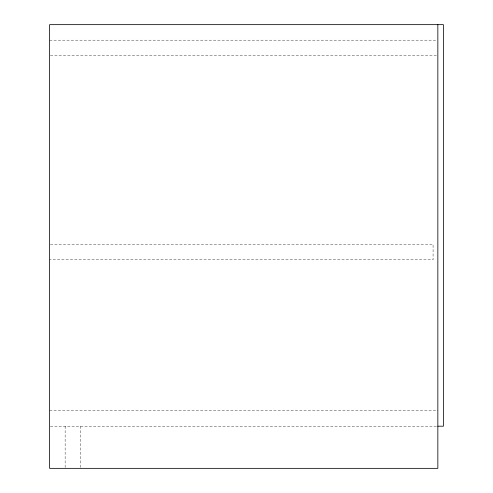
<?xml version="1.0" encoding="UTF-8"?>
<svg xmlns="http://www.w3.org/2000/svg" width="493" height="493" viewBox="0 0 493 493"><rect width="100%" height="100%" fill="white"/><g stroke="black" fill="none" stroke-linecap="round" stroke-linejoin="round"><path stroke-width="0.37" stroke-dasharray="2.46 1.85" d="M49.608 40.179L437.075 40.179M50.378 55.709L437.075 55.709M50.378 244.281L433.076 244.281L433.076 259.811L49.608 259.811M49.608 410.669L437.846 410.669M50.378 426.198L437.075 426.198M80.667 426.198L80.667 467.586M65.138 426.198L65.138 467.586"/><path stroke-width="0.74" d="M437.846 426.198L443.392 426.198L443.392 24.65L49.608 24.65L49.608 468.35L437.846 468.35L437.846 24.65"/></g></svg>
